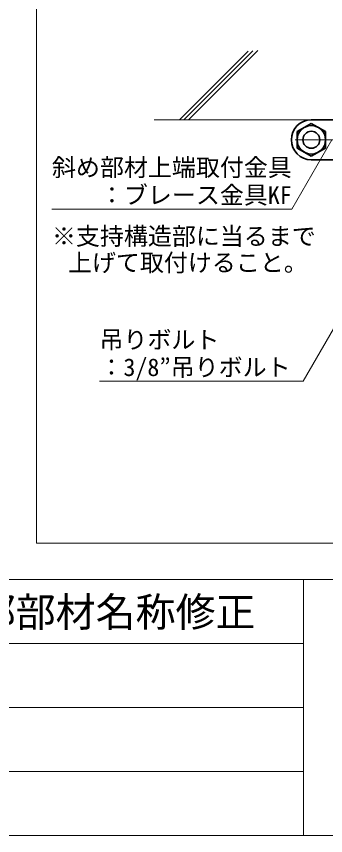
# Model space of a CAD drawing. Units: millimetres on the paper, enlarged 40 times, with parts at other scales. Extents: x -7800 to 7800, y -5578 to 5485.
# Drawn here: x -2018 to -1245, y -5515 to -3468 of the extents above; entities that cross this region are included whole.
import ezdxf
from ezdxf.enums import TextEntityAlignment as Align

# ---------------------------------------------------------------- set-up
doc = ezdxf.new("R2010")
doc.units = ezdxf.units.MM
doc.header["$LTSCALE"] = 40
doc.linetypes.add('CHAIN1', pattern=[8, 5, -1, 1, -1])
doc.linetypes.add('DASHED1', pattern=[1.8, 1.2, -0.6])
for name, color, linetype, lineweight in [('3-0_中心線', 4, 'CHAIN1', 9), ('3-6_文字', 7, 'Continuous', 18), ('3-7_金具', 6, 'Continuous', 35), ('3-9_躯体', 4, 'DASHED1', 9), ('F-2_太線１', 3, 'Continuous', 18), ('F-6_文字', 7, 'Continuous', 18)]:
    doc.layers.add(name, color=color, linetype=linetype, lineweight=lineweight)
doc.styles.add('ＭＳ ゴシック', font='')
doc.styles.get('ＭＳ ゴシック').set_extended_font_data('MS Gothic')

msp = doc.modelspace()

# ---------------------------------------------------------------- linework, layer by layer
at = {"layer": '3-0_中心線'}
msp.add_line((-1321.14, -3776.28), (-1082.48, -3776.28), dxfattribs=at)
at = {"layer": '3-6_文字'}
for p, q in [((-1229.29, -3776.28), (-1329.29, -3949.49)), ((-1329.29, -3949.49), (-1929.29, -3949.49)), ((-1200.42, -4206.55), (-1300.42, -4379.75)), ((-1300.42, -4379.75), (-1810.42, -4379.75))]:
    msp.add_line(p, q, dxfattribs=at)
at = {"layer": '3-7_金具'}
for p, q in [((-1280.42, -3735.18), (-1316.02, -3755.73)), ((-1118.81, -3726.28), (-1280.42, -3726.28)), ((-1280.42, -3735.18), (-1244.82, -3755.73)), ((-1316.02, -3755.73), (-1316.02, -3796.84)), ((-1244.82, -3755.73), (-1244.82, -3796.84)), ((-1280.42, -3817.39), (-1316.02, -3796.84)), ((-1280.42, -3817.39), (-1244.82, -3796.84)), ((-1280.42, -3826.28), (-1120.42, -3826.28))]:
    msp.add_line(p, q, dxfattribs=at)
for radius in [35.6, 21.2]:
    msp.add_circle((-1280.42, -3776.28), radius, dxfattribs=at)
msp.add_arc((-1280.42, -3776.28), 50, 90, 270, dxfattribs=at)
at = {"layer": '3-9_躯体', "linetype": 'Continuous'}
for p, q in [((-1438.63, -3554.55), (-1610.36, -3726.28)), ((-1426.99, -3554.24), (-1599.04, -3726.28)), ((-1414.28, -3552.83), (-1587.73, -3726.28)), ((-320.49, -3726.28), (-1673.88, -3726.28)), ((-1280.42, -3726.28), (-1120.42, -3726.28))]:
    msp.add_line(p, q, dxfattribs=at)
at = {"layer": 'F-2_太線１'}
for p, q in [((-7800, -4874.85), (7800, -4874.85)), ((-1300, -4874.85), (-1300, -5514.85)), ((-7800, -5514.85), (7800, -5514.85))]:
    msp.add_line(p, q, dxfattribs=at)
at = {"layer": 'F-2_太線１', "color": 4, "lineweight": 9}
for p, q in [((-4400, -5034.85), (-1300, -5034.85)), ((-4400, -5194.85), (-1300, -5194.85)), ((-4400, -5354.85), (-1300, -5354.85))]:
    msp.add_line(p, q, dxfattribs=at)
at = {"layer": 'F-2_太線１'}
msp.add_lwpolyline([(-1968.18, 1696.25), (-1968.18, -4783.77), (-78.18, -4783.77)], dxfattribs=at)

# ---------------------------------------------------------------- texts
at = {"layer": '3-6_文字', "style": 'ＭＳ ゴシック'}
for s, p in [('斜め部材上端取付金具', (-1929.29, -3880.46)), ('：ブレース金具KF', (-1809.29, -3949.49)), ('※支持構造部に当るまで', (-1929.29, -4052.27)), ('上げて取付けること。', (-1889.29, -4118.35)), ('吊りボルト', (-1810.42, -4310.9)), ('：3/8”吊りボルト', (-1810.42, -4379.75))]:
    msp.add_text(s, height=43.99, dxfattribs=at).set_placement(p, align=Align.BOTTOM_LEFT)
at = {"layer": 'F-6_文字', "color": 4, "style": 'ＭＳ ゴシック'}
msp.add_text('ブレース離隔寸法の表記、段差部部材名称修正', height=73.31, dxfattribs=at).set_placement((-3520, -5014.85), align=Align.BOTTOM_LEFT)

doc.saveas('drawing.dxf')
